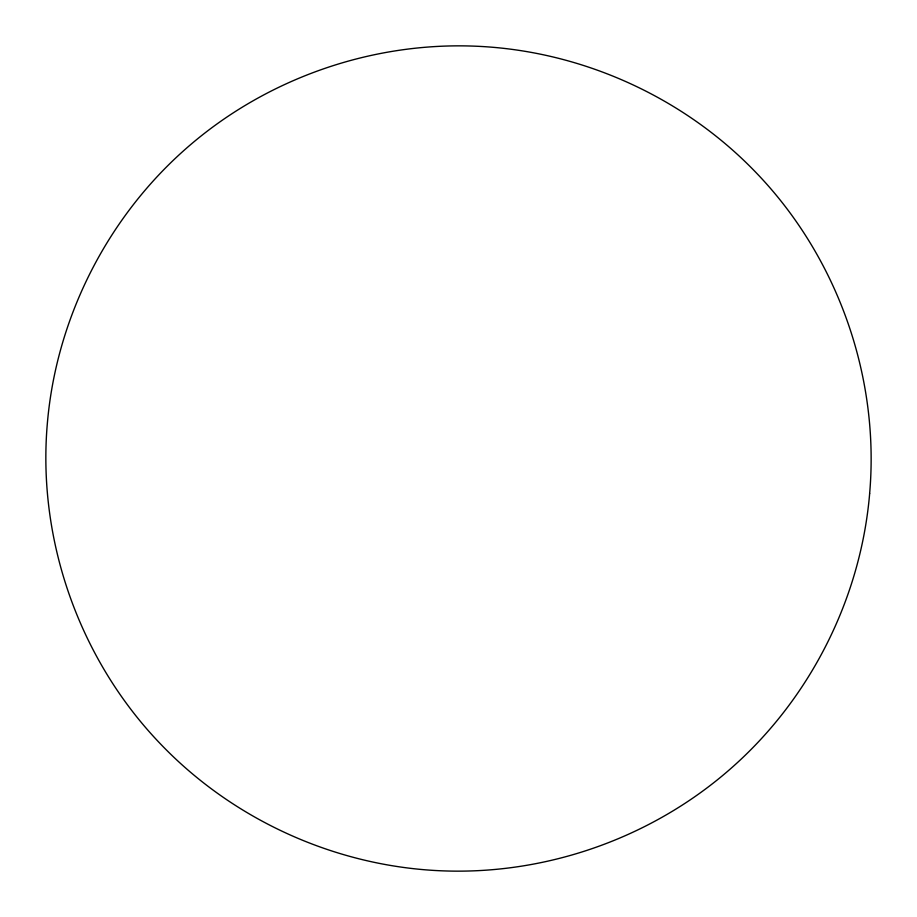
<?xml version="1.0" encoding="UTF-8"?>
<svg xmlns="http://www.w3.org/2000/svg" width="917" height="917" viewBox="0 0 917 917"><rect width="100%" height="100%" fill="white"/><g stroke="black" fill="none" stroke-linecap="round" stroke-linejoin="round"><path stroke-width="1.38" d="M869.637 493.495C879.85 376.887 837.565 257.322 756.41 172.969C683.601 96.927 581.206 50.641 476.015 46.217C370.823 41.712 264.875 79.137 185.876 148.737C106.808 218.257 56.224 318.6 47.34 423.505C37.173 540.124 79.424 659.678 160.59 744.031C233.399 820.073 335.794 866.359 440.985 870.783C546.177 875.288 652.125 837.863 731.124 768.263C810.192 698.743 860.776 598.4 869.66 493.495"/></g></svg>
